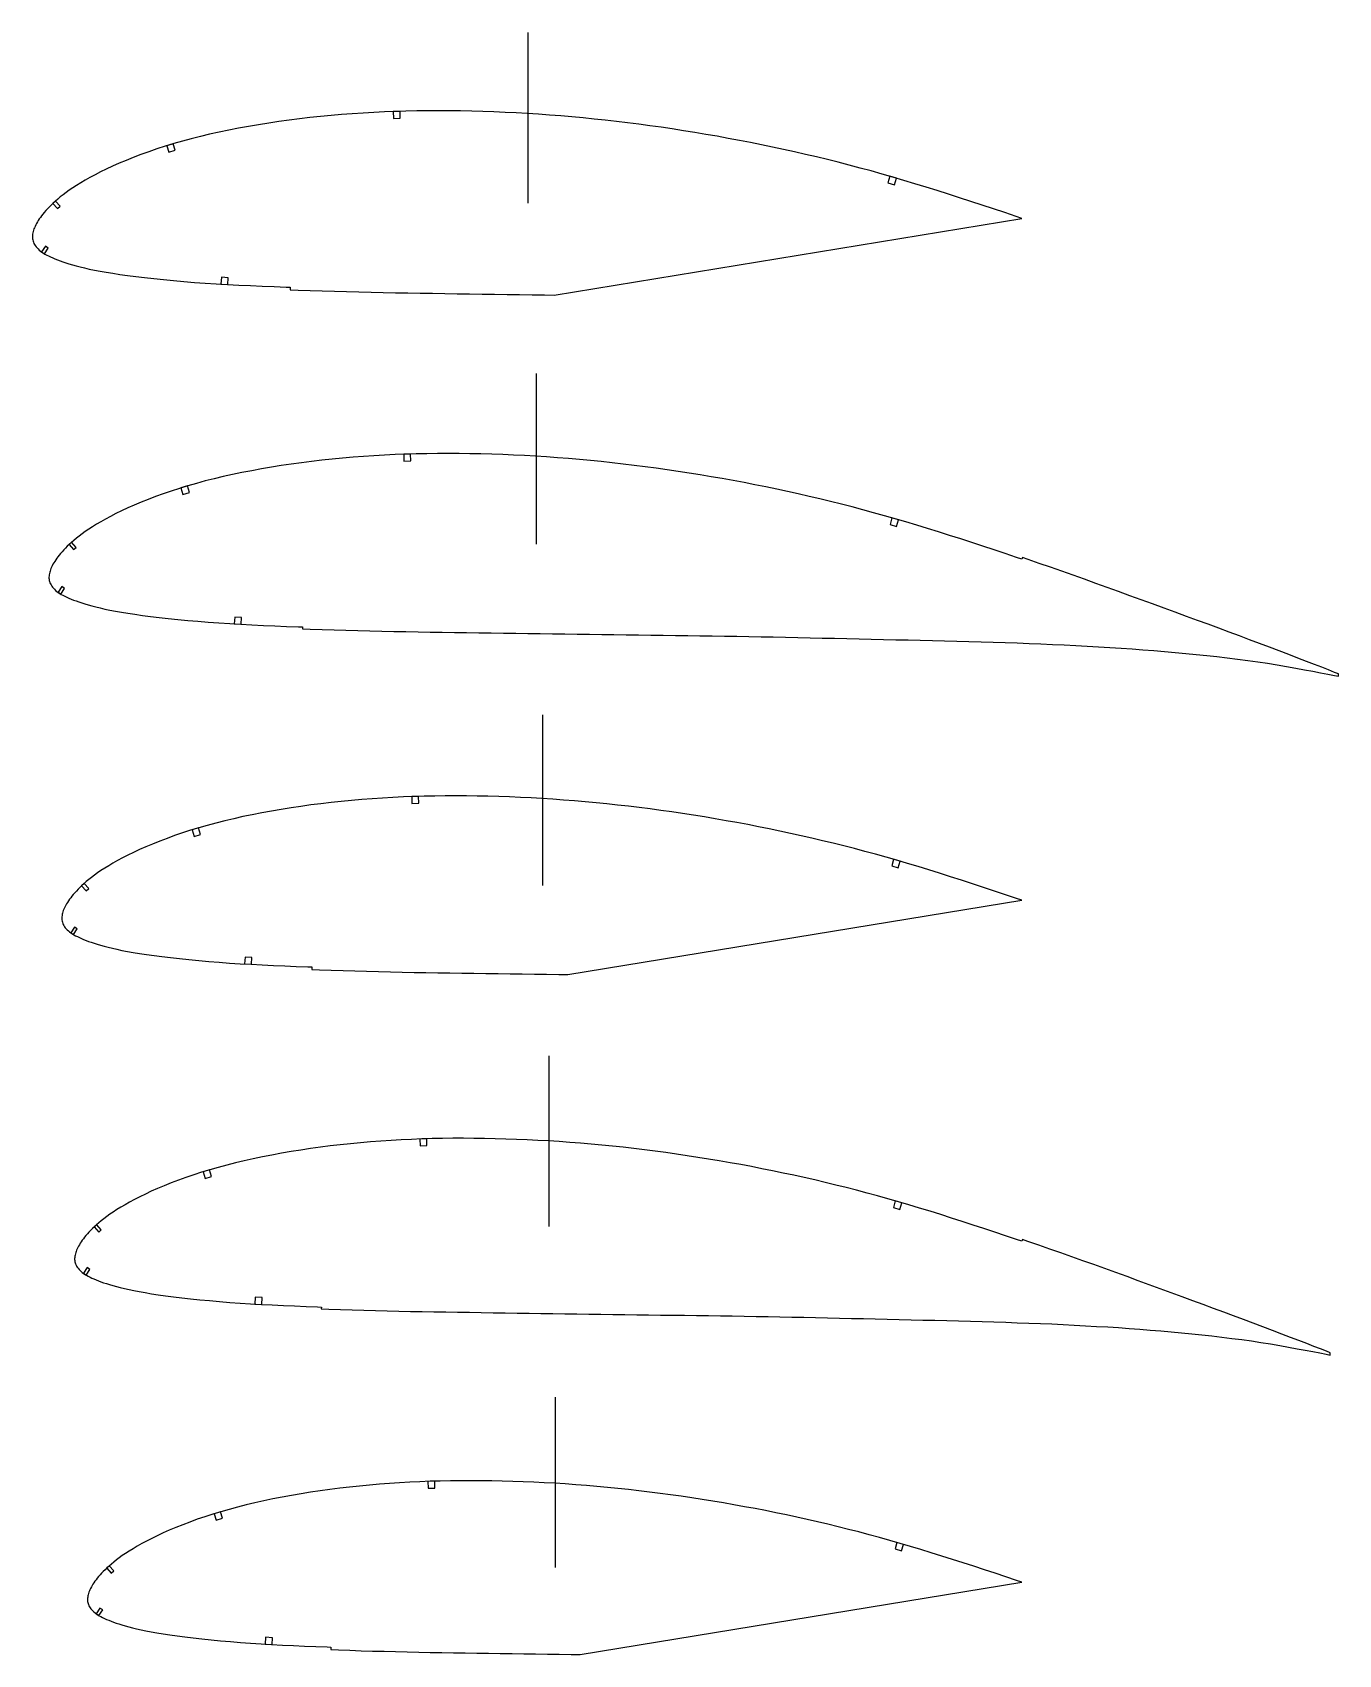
# Model space of a CAD drawing. Header units: metres. Extents: x -812 to 264, y -15627 to 100.
# Drawn here: x -581 to 185, y -9651 to -8700 of the extents above; entities that cross this region are included whole.
import ezdxf

# ---------------------------------------------------------------- set-up
doc = ezdxf.new("R2010")
doc.units = ezdxf.units.M

msp = doc.modelspace()

# ---------------------------------------------------------------- linework, layer by layer
for p, q in [((-289.83, -8800), (-289.83, -8700)), ((-285, -9000), (-285, -8900)), ((-281.25, -9200), (-281.25, -9100)), ((-277.5, -9400), (-277.5, -9300)), ((-273.75, -9600), (-273.75, -9500))]:
    msp.add_line(p, q)
at = {"layer": 'FoilLayer'}
for points in [[(-0.21, -8809), (-0.21, -8809), (-3.57, -8807.85), (-10.22, -8805.61), (-16.86, -8803.38), (-23.49, -8801.19), (-30.13, -8799.03), (-36.76, -8796.89), (-43.38, -8794.77), (-49.95, -8792.69), (-56.48, -8790.65), (-62.96, -8788.67), (-69.42, -8786.73), (-75.86, -8784.85), (-82.28, -8783.01), (-88.7, -8781.22), (-95.11, -8779.48), (-101.51, -8777.78), (-107.91, -8776.13), (-114.31, -8774.53), (-120.73, -8772.98), (-127.15, -8771.46), (-133.59, -8769.99), (-140.05, -8768.57), (-146.51, -8767.18), (-152.98, -8765.84), (-159.46, -8764.54), (-165.96, -8763.29), (-172.49, -8762.08), (-179.03, -8760.9), (-185.59, -8759.76), (-192.15, -8758.67), (-198.71, -8757.61), (-205.27, -8756.59), (-211.83, -8755.62), (-218.38, -8754.7), (-224.93, -8753.81), (-231.47, -8752.98), (-238.01, -8752.19), (-244.55, -8751.44), (-251.09, -8750.75), (-257.62, -8750.1), (-264.16, -8749.49), (-270.69, -8748.94), (-277.22, -8748.43), (-283.76, -8747.97), (-290.3, -8747.56), (-296.84, -8747.19), (-303.37, -8746.86), (-309.89, -8746.59), (-316.41, -8746.36), (-322.92, -8746.18), (-329.42, -8746.05), (-335.9, -8745.97), (-342.35, -8745.93), (-348.76, -8745.95), (-355.13, -8746.01), (-361.46, -8746.14), (-367.77, -8746.33), (-374.08, -8746.59), (-380.38, -8746.89), (-386.66, -8747.26), (-392.93, -8747.68), (-399.18, -8748.16), (-405.4, -8748.69), (-411.59, -8749.29), (-417.75, -8749.94), (-423.86, -8750.64), (-429.94, -8751.41), (-435.97, -8752.24), (-441.95, -8753.12), (-447.88, -8754.08), (-453.76, -8755.09), (-459.61, -8756.17), (-465.38, -8757.29), (-471.04, -8758.46), (-476.59, -8759.68), (-482.03, -8760.96), (-487.35, -8762.31), (-492.57, -8763.72), (-497.69, -8765.19), (-502.69, -8766.72), (-507.57, -8768.29), (-512.31, -8769.92), (-516.91, -8771.58), (-521.35, -8773.28), (-525.61, -8774.99), (-529.68, -8776.7), (-533.54, -8778.4), (-537.18, -8780.09), (-540.6, -8781.76), (-543.8, -8783.4), (-546.79, -8785.02), (-549.58, -8786.61), (-552.18, -8788.14), (-554.59, -8789.64), (-556.82, -8791.08), (-558.88, -8792.49), (-560.78, -8793.85), (-562.54, -8795.18), (-564.17, -8796.47), (-565.68, -8797.72), (-567.08, -8798.93), (-568.38, -8800.11), (-569.59, -8801.25), (-570.7, -8802.36), (-571.73, -8803.44), (-572.69, -8804.48), (-573.57, -8805.51), (-574.39, -8806.51), (-575.15, -8807.47), (-575.85, -8808.42), (-576.49, -8809.36), (-577.1, -8810.26), (-577.64, -8811.12), (-578.12, -8811.96), (-578.56, -8812.83), (-578.97, -8813.67), (-579.32, -8814.46), (-579.62, -8815.21), (-579.87, -8815.99), (-580.08, -8816.76), (-580.25, -8817.5), (-580.38, -8818.22), (-580.47, -8818.94), (-580.52, -8819.6), (-580.52, -8820.27), (-580.47, -8820.93), (-580.35, -8821.61), (-580.18, -8822.3), (-579.94, -8822.98), (-579.65, -8823.66), (-579.3, -8824.33), (-578.88, -8824.99), (-578.39, -8825.65), (-577.83, -8826.3), (-577.21, -8826.94), (-576.53, -8827.56), (-575.79, -8828.17), (-574.99, -8828.77), (-574.12, -8829.36), (-573.17, -8829.93), (-572.15, -8830.49), (-571.06, -8831.05), (-569.88, -8831.61), (-568.63, -8832.17), (-567.3, -8832.74), (-565.87, -8833.31), (-564.35, -8833.88), (-562.73, -8834.46), (-560.98, -8835.04), (-559.09, -8835.62), (-557.06, -8836.21), (-554.86, -8836.81), (-552.49, -8837.42), (-549.93, -8838.05), (-547.16, -8838.68), (-544.15, -8839.32), (-540.88, -8839.95), (-537.32, -8840.57), (-533.45, -8841.2), (-529.26, -8841.85), (-524.76, -8842.49), (-519.95, -8843.12), (-514.83, -8843.73), (-509.41, -8844.32), (-503.7, -8844.89), (-497.77, -8845.46), (-491.68, -8846), (-485.46, -8846.51), (-479.14, -8846.97), (-472.7, -8847.38), (-466.12, -8847.76), (-459.41, -8848.11), (-452.62, -8848.43), (-445.73, -8848.73), (-438.75, -8849.01), (-431.71, -8849.29), (-429.34, -8849.38), (-429.4, -8850.87), (-424.68, -8851.05), (-417.6, -8851.3), (-410.52, -8851.54), (-403.42, -8851.74), (-396.28, -8851.93), (-389.12, -8852.11), (-381.94, -8852.28), (-374.76, -8852.44), (-367.6, -8852.59), (-360.42, -8852.71), (-353.2, -8852.82), (-345.96, -8852.92), (-338.7, -8853.03), (-331.42, -8853.14), (-324.13, -8853.25), (-316.82, -8853.35), (-309.5, -8853.44), (-302.17, -8853.54), (-294.84, -8853.64), (-287.51, -8853.75), (-280.18, -8853.86), (-274.6, -8853.94), (-0.21, -8809)], [(185.41, -9076.05), (183.16, -9075.13), (179.52, -9073.72), (175.58, -9072.16), (171.28, -9070.49), (166.59, -9068.7), (161.55, -9066.78), (156.21, -9064.73), (150.62, -9062.6), (144.87, -9060.41), (139.06, -9058.22), (133.21, -9056.05), (127.28, -9053.81), (121.28, -9051.53), (115.17, -9049.26), (108.96, -9046.97), (102.65, -9044.66), (96.22, -9042.3), (89.69, -9039.91), (83.08, -9037.49), (76.42, -9035.06), (69.74, -9032.63), (63.06, -9030.19), (56.38, -9027.77), (49.71, -9025.36), (43.03, -9022.96), (36.37, -9020.57), (29.74, -9018.21), (23.13, -9015.87), (16.54, -9013.56), (9.95, -9011.26), (3.38, -9009), (0.12, -9007.88), (-0.22, -9008.88), (-3.52, -9007.75), (-10.05, -9005.54), (-16.58, -9003.35), (-23.11, -9001.2), (-29.63, -8999.07), (-36.16, -8996.96), (-42.66, -8994.88), (-49.13, -8992.83), (-55.54, -8990.83), (-61.92, -8988.88), (-68.27, -8986.98), (-74.6, -8985.13), (-80.92, -8983.32), (-87.23, -8981.56), (-93.53, -8979.84), (-99.83, -8978.18), (-106.12, -8976.55), (-112.41, -8974.98), (-118.72, -8973.45), (-125.04, -8971.96), (-131.37, -8970.52), (-137.72, -8969.11), (-144.07, -8967.75), (-150.43, -8966.43), (-156.81, -8965.16), (-163.2, -8963.93), (-169.62, -8962.73), (-176.05, -8961.58), (-182.5, -8960.46), (-188.95, -8959.38), (-195.4, -8958.34), (-201.85, -8957.34), (-208.3, -8956.39), (-214.74, -8955.48), (-221.18, -8954.61), (-227.62, -8953.79), (-234.05, -8953.01), (-240.48, -8952.28), (-246.91, -8951.59), (-253.33, -8950.95), (-259.76, -8950.36), (-266.18, -8949.81), (-272.6, -8949.31), (-279.03, -8948.86), (-285.46, -8948.45), (-291.89, -8948.09), (-298.31, -8947.77), (-304.73, -8947.5), (-311.14, -8947.28), (-317.54, -8947.11), (-323.93, -8946.98), (-330.3, -8946.9), (-336.64, -8946.86), (-342.94, -8946.87), (-349.21, -8946.94), (-355.43, -8947.06), (-361.64, -8947.25), (-367.84, -8947.5), (-374.04, -8947.8), (-380.22, -8948.16), (-386.38, -8948.58), (-392.52, -8949.05), (-398.64, -8949.57), (-404.73, -8950.16), (-410.78, -8950.79), (-416.8, -8951.49), (-422.77, -8952.25), (-428.7, -8953.06), (-434.58, -8953.93), (-440.41, -8954.87), (-446.2, -8955.87), (-451.94, -8956.93), (-457.62, -8958.03), (-463.19, -8959.18), (-468.64, -8960.38), (-473.99, -8961.64), (-479.23, -8962.96), (-484.36, -8964.35), (-489.39, -8965.79), (-494.3, -8967.3), (-499.1, -8968.85), (-503.76, -8970.44), (-508.28, -8972.08), (-512.65, -8973.75), (-516.84, -8975.43), (-520.84, -8977.11), (-524.64, -8978.78), (-528.22, -8980.44), (-531.58, -8982.08), (-534.73, -8983.7), (-537.67, -8985.29), (-540.41, -8986.85), (-542.96, -8988.36), (-545.33, -8989.83), (-547.52, -8991.25), (-549.55, -8992.63), (-551.42, -8993.97), (-553.15, -8995.28), (-554.75, -8996.55), (-556.24, -8997.78), (-557.62, -8998.97), (-558.89, -9000.13), (-560.08, -9001.25), (-561.17, -9002.34), (-562.19, -9003.39), (-563.12, -9004.43), (-563.99, -9005.43), (-564.8, -9006.41), (-565.54, -9007.36), (-566.23, -9008.29), (-566.87, -9009.21), (-567.46, -9010.11), (-567.99, -9010.95), (-568.46, -9011.78), (-568.9, -9012.62), (-569.29, -9013.45), (-569.65, -9014.22), (-569.94, -9014.97), (-570.18, -9015.73), (-570.39, -9016.48), (-570.56, -9017.21), (-570.68, -9017.92), (-570.77, -9018.63), (-570.82, -9019.27), (-570.82, -9019.93), (-570.77, -9020.58), (-570.66, -9021.25), (-570.48, -9021.92), (-570.25, -9022.59), (-569.97, -9023.26), (-569.62, -9023.91), (-569.21, -9024.56), (-568.73, -9025.2), (-568.18, -9025.84), (-567.57, -9026.47), (-566.9, -9027.08), (-566.18, -9027.69), (-565.39, -9028.27), (-564.53, -9028.85), (-563.61, -9029.41), (-562.61, -9029.96), (-561.53, -9030.51), (-560.38, -9031.06), (-559.15, -9031.61), (-557.83, -9032.17), (-556.43, -9032.73), (-554.94, -9033.29), (-553.34, -9033.86), (-551.62, -9034.43), (-549.77, -9035), (-547.77, -9035.58), (-545.61, -9036.17), (-543.28, -9036.77), (-540.76, -9037.39), (-538.03, -9038.01), (-535.07, -9038.64), (-531.86, -9039.25), (-528.36, -9039.87), (-524.55, -9040.49), (-520.43, -9041.12), (-516.01, -9041.75), (-511.28, -9042.37), (-506.24, -9042.97), (-500.91, -9043.55), (-495.31, -9044.12), (-489.48, -9044.67), (-483.48, -9045.21), (-477.37, -9045.71), (-471.15, -9046.16), (-464.82, -9046.57), (-458.35, -9046.94), (-451.76, -9047.28), (-445.07, -9047.6), (-438.3, -9047.9), (-431.44, -9048.17), (-424.51, -9048.44), (-422.19, -9048.53), (-422.23, -9049.58), (-417.59, -9049.75), (-410.62, -9050), (-403.66, -9050.23), (-396.68, -9050.43), (-389.67, -9050.62), (-382.62, -9050.79), (-375.56, -9050.96), (-368.51, -9051.12), (-361.46, -9051.26), (-354.4, -9051.38), (-347.31, -9051.49), (-340.19, -9051.59), (-333.04, -9051.69), (-325.89, -9051.8), (-318.72, -9051.91), (-311.54, -9052.01), (-304.34, -9052.1), (-297.13, -9052.2), (-289.92, -9052.3), (-282.71, -9052.4), (-275.51, -9052.51), (-268.3, -9052.61), (-261.1, -9052.71), (-253.89, -9052.8), (-246.69, -9052.9), (-239.48, -9053), (-232.27, -9053.1), (-225.06, -9053.21), (-217.86, -9053.3), (-210.65, -9053.4), (-203.45, -9053.49), (-196.25, -9053.58), (-189.06, -9053.68), (-181.88, -9053.78), (-174.7, -9053.89), (-167.52, -9054.01), (-160.34, -9054.13), (-153.18, -9054.26), (-146.03, -9054.4), (-138.87, -9054.54), (-131.7, -9054.7), (-124.51, -9054.86), (-117.32, -9055.02), (-110.12, -9055.18), (-102.93, -9055.33), (-95.74, -9055.48), (-88.56, -9055.65), (-81.37, -9055.82), (-74.19, -9055.98), (-67.01, -9056.15), (-59.85, -9056.32), (-52.7, -9056.49), (-45.57, -9056.67), (-38.44, -9056.87), (-31.3, -9057.07), (-24.17, -9057.28), (-17.07, -9057.49), (-10.02, -9057.7), (-3.03, -9057.93), (3.94, -9058.18), (10.87, -9058.45), (17.74, -9058.72), (24.53, -9059.02), (31.29, -9059.37), (38.03, -9059.74), (44.75, -9060.13), (51.4, -9060.51), (57.93, -9060.9), (64.33, -9061.34), (70.71, -9061.86), (77.08, -9062.39), (83.4, -9062.89), (89.62, -9063.44), (95.82, -9064.06), (102, -9064.67), (108.11, -9065.25), (114.14, -9065.87), (120.13, -9066.59), (126.16, -9067.37), (132.16, -9068.14), (138.01, -9068.92), (143.73, -9069.8), (149.41, -9070.75), (154.99, -9071.7), (160.38, -9072.64), (165.52, -9073.57), (170.37, -9074.49), (174.92, -9075.35), (179.15, -9076.18), (183.04, -9076.96), (185.45, -9077.46)], [(-0.22, -9208.78), (-0.22, -9208.78), (-3.48, -9207.66), (-9.93, -9205.48), (-16.37, -9203.33), (-22.81, -9201.2), (-29.25, -9199.1), (-35.69, -9197.02), (-42.11, -9194.97), (-48.49, -9192.95), (-54.82, -9190.97), (-61.11, -9189.05), (-67.38, -9187.17), (-73.62, -9185.34), (-79.86, -9183.56), (-86.09, -9181.82), (-92.31, -9180.13), (-98.52, -9178.48), (-104.72, -9176.88), (-110.94, -9175.33), (-117.16, -9173.82), (-123.4, -9172.35), (-129.65, -9170.93), (-135.91, -9169.54), (-142.18, -9168.2), (-148.46, -9166.89), (-154.75, -9165.64), (-161.06, -9164.42), (-167.39, -9163.24), (-173.74, -9162.1), (-180.1, -9161), (-186.46, -9159.93), (-192.83, -9158.91), (-199.2, -9157.92), (-205.56, -9156.98), (-211.92, -9156.08), (-218.27, -9155.23), (-224.63, -9154.41), (-230.97, -9153.65), (-237.32, -9152.93), (-243.66, -9152.25), (-250, -9151.62), (-256.34, -9151.03), (-262.68, -9150.49), (-269.02, -9150), (-275.36, -9149.55), (-281.71, -9149.15), (-288.05, -9148.79), (-294.39, -9148.48), (-300.72, -9148.21), (-307.04, -9147.99), (-313.36, -9147.82), (-319.66, -9147.69), (-325.95, -9147.61), (-332.21, -9147.58), (-338.43, -9147.59), (-344.61, -9147.66), (-350.76, -9147.78), (-356.88, -9147.97), (-363, -9148.21), (-369.11, -9148.51), (-375.21, -9148.86), (-381.29, -9149.27), (-387.35, -9149.74), (-393.39, -9150.26), (-399.4, -9150.83), (-405.37, -9151.46), (-411.31, -9152.15), (-417.21, -9152.89), (-423.06, -9153.7), (-428.86, -9154.56), (-434.61, -9155.48), (-440.32, -9156.47), (-445.99, -9157.51), (-451.59, -9158.6), (-457.09, -9159.73), (-462.47, -9160.92), (-467.75, -9162.16), (-472.91, -9163.47), (-477.98, -9164.84), (-482.94, -9166.26), (-487.79, -9167.74), (-492.53, -9169.28), (-497.13, -9170.85), (-501.59, -9172.47), (-505.89, -9174.11), (-510.03, -9175.77), (-513.98, -9177.43), (-517.73, -9179.08), (-521.26, -9180.72), (-524.57, -9182.34), (-527.68, -9183.94), (-530.58, -9185.51), (-533.29, -9187.04), (-535.81, -9188.53), (-538.14, -9189.98), (-540.31, -9191.38), (-542.3, -9192.75), (-544.15, -9194.07), (-545.86, -9195.35), (-547.44, -9196.61), (-548.91, -9197.82), (-550.27, -9199), (-551.53, -9200.14), (-552.69, -9201.24), (-553.77, -9202.32), (-554.77, -9203.36), (-555.7, -9204.38), (-556.56, -9205.37), (-557.35, -9206.34), (-558.09, -9207.28), (-558.76, -9208.2), (-559.39, -9209.1), (-559.97, -9209.98), (-560.5, -9210.81), (-560.97, -9211.63), (-561.39, -9212.47), (-561.79, -9213.28), (-562.13, -9214.04), (-562.42, -9214.78), (-562.66, -9215.52), (-562.87, -9216.27), (-563.03, -9216.99), (-563.16, -9217.68), (-563.24, -9218.38), (-563.28, -9219.02), (-563.29, -9219.66), (-563.24, -9220.31), (-563.13, -9220.96), (-562.96, -9221.62), (-562.73, -9222.29), (-562.45, -9222.94), (-562.11, -9223.59), (-561.7, -9224.23), (-561.23, -9224.86), (-560.69, -9225.49), (-560.09, -9226.11), (-559.43, -9226.71), (-558.72, -9227.31), (-557.94, -9227.88), (-557.1, -9228.45), (-556.18, -9229), (-555.19, -9229.55), (-554.13, -9230.09), (-553, -9230.63), (-551.78, -9231.18), (-550.48, -9231.73), (-549.1, -9232.28), (-547.63, -9232.84), (-546.05, -9233.4), (-544.36, -9233.96), (-542.53, -9234.52), (-540.56, -9235.09), (-538.43, -9235.67), (-536.12, -9236.27), (-533.64, -9236.88), (-530.95, -9237.49), (-528.03, -9238.11), (-524.86, -9238.72), (-521.4, -9239.33), (-517.65, -9239.94), (-513.58, -9240.56), (-509.22, -9241.18), (-504.55, -9241.8), (-499.58, -9242.39), (-494.32, -9242.96), (-488.79, -9243.52), (-483.03, -9244.07), (-477.12, -9244.59), (-471.09, -9245.09), (-464.95, -9245.54), (-458.7, -9245.94), (-452.32, -9246.3), (-445.81, -9246.64), (-439.22, -9246.95), (-432.53, -9247.25), (-425.76, -9247.52), (-418.92, -9247.78), (-416.63, -9247.87), (-416.69, -9249.37), (-412.11, -9249.54), (-405.24, -9249.79), (-398.36, -9250.01), (-391.47, -9250.21), (-384.55, -9250.39), (-377.6, -9250.57), (-370.63, -9250.73), (-363.67, -9250.89), (-356.72, -9251.03), (-349.75, -9251.15), (-342.75, -9251.25), (-335.72, -9251.35), (-328.67, -9251.46), (-321.6, -9251.57), (-314.53, -9251.67), (-307.44, -9251.77), (-300.34, -9251.86), (-293.23, -9251.96), (-286.11, -9252.06), (-279, -9252.16), (-271.89, -9252.26), (-266.47, -9252.34), (-0.22, -9208.78)], [(180.53, -9474.06), (178.33, -9473.17), (174.79, -9471.79), (170.96, -9470.28), (166.77, -9468.65), (162.2, -9466.91), (157.29, -9465.03), (152.09, -9463.04), (146.65, -9460.96), (141.05, -9458.83), (135.4, -9456.7), (129.7, -9454.59), (123.92, -9452.4), (118.08, -9450.19), (112.13, -9447.98), (106.09, -9445.74), (99.95, -9443.49), (93.68, -9441.2), (87.32, -9438.87), (80.89, -9436.52), (74.4, -9434.15), (67.9, -9431.78), (61.4, -9429.41), (54.9, -9427.05), (48.39, -9424.7), (41.9, -9422.37), (35.41, -9420.04), (28.95, -9417.74), (22.52, -9415.46), (16.1, -9413.21), (9.68, -9410.98), (3.28, -9408.77), (0.12, -9407.69), (-0.22, -9408.68), (-3.44, -9407.58), (-9.8, -9405.43), (-16.16, -9403.3), (-22.51, -9401.2), (-28.87, -9399.13), (-35.22, -9397.08), (-41.55, -9395.05), (-47.85, -9393.06), (-54.09, -9391.11), (-60.3, -9389.21), (-66.49, -9387.36), (-72.65, -9385.56), (-78.8, -9383.8), (-84.94, -9382.08), (-91.08, -9380.41), (-97.21, -9378.79), (-103.33, -9377.21), (-109.46, -9375.68), (-115.6, -9374.19), (-121.76, -9372.74), (-127.92, -9371.33), (-134.1, -9369.97), (-140.29, -9368.64), (-146.48, -9367.36), (-152.69, -9366.11), (-158.92, -9364.91), (-165.16, -9363.75), (-171.42, -9362.63), (-177.7, -9361.54), (-183.98, -9360.49), (-190.26, -9359.48), (-196.55, -9358.5), (-202.82, -9357.57), (-209.1, -9356.69), (-215.37, -9355.84), (-221.63, -9355.04), (-227.9, -9354.29), (-234.16, -9353.57), (-240.41, -9352.91), (-246.67, -9352.28), (-252.92, -9351.71), (-259.18, -9351.17), (-265.43, -9350.69), (-271.69, -9350.25), (-277.95, -9349.85), (-284.21, -9349.5), (-290.47, -9349.19), (-296.71, -9348.92), (-302.95, -9348.71), (-309.18, -9348.54), (-315.4, -9348.41), (-321.61, -9348.33), (-327.78, -9348.3), (-333.92, -9348.31), (-340.02, -9348.37), (-346.08, -9348.5), (-352.12, -9348.68), (-358.16, -9348.92), (-364.19, -9349.22), (-370.21, -9349.57), (-376.21, -9349.97), (-382.19, -9350.43), (-388.14, -9350.94), (-394.07, -9351.51), (-399.97, -9352.13), (-405.82, -9352.81), (-411.64, -9353.54), (-417.41, -9354.33), (-423.14, -9355.18), (-428.81, -9356.09), (-434.45, -9357.07), (-440.04, -9358.1), (-445.57, -9359.17), (-450.99, -9360.29), (-456.3, -9361.46), (-461.5, -9362.69), (-466.6, -9363.98), (-471.6, -9365.32), (-476.5, -9366.73), (-481.28, -9368.19), (-485.95, -9369.7), (-490.49, -9371.26), (-494.89, -9372.85), (-499.14, -9374.48), (-503.23, -9376.11), (-507.12, -9377.75), (-510.82, -9379.38), (-514.3, -9380.99), (-517.57, -9382.59), (-520.63, -9384.17), (-523.5, -9385.72), (-526.17, -9387.23), (-528.65, -9388.7), (-530.96, -9390.13), (-533.09, -9391.52), (-535.06, -9392.86), (-536.88, -9394.16), (-538.57, -9395.43), (-540.13, -9396.67), (-541.57, -9397.87), (-542.92, -9399.03), (-544.16, -9400.15), (-545.31, -9401.24), (-546.38, -9402.3), (-547.36, -9403.33), (-548.28, -9404.34), (-549.12, -9405.32), (-549.91, -9406.27), (-550.63, -9407.19), (-551.29, -9408.1), (-551.92, -9408.99), (-552.49, -9409.86), (-553.01, -9410.68), (-553.47, -9411.48), (-553.89, -9412.31), (-554.28, -9413.11), (-554.62, -9413.86), (-554.9, -9414.59), (-555.14, -9415.32), (-555.34, -9416.06), (-555.5, -9416.77), (-555.63, -9417.45), (-555.71, -9418.14), (-555.75, -9418.77), (-555.76, -9419.4), (-555.71, -9420.03), (-555.6, -9420.68), (-555.43, -9421.33), (-555.21, -9421.98), (-554.93, -9422.63), (-554.6, -9423.26), (-554.2, -9423.89), (-553.73, -9424.52), (-553.2, -9425.13), (-552.61, -9425.74), (-551.96, -9426.34), (-551.26, -9426.92), (-550.49, -9427.5), (-549.66, -9428.05), (-548.76, -9428.6), (-547.78, -9429.14), (-546.74, -9429.67), (-545.61, -9430.21), (-544.42, -9430.74), (-543.14, -9431.28), (-541.77, -9431.83), (-540.32, -9432.38), (-538.76, -9432.93), (-537.09, -9433.49), (-535.29, -9434.04), (-533.34, -9434.6), (-531.24, -9435.18), (-528.97, -9435.77), (-526.52, -9436.37), (-523.86, -9436.97), (-520.99, -9437.58), (-517.86, -9438.18), (-514.45, -9438.78), (-510.74, -9439.39), (-506.73, -9440), (-502.42, -9440.62), (-497.82, -9441.22), (-492.92, -9441.8), (-487.73, -9442.37), (-482.27, -9442.92), (-476.59, -9443.46), (-470.76, -9443.98), (-464.8, -9444.47), (-458.75, -9444.91), (-452.59, -9445.31), (-446.28, -9445.66), (-439.87, -9446), (-433.36, -9446.31), (-426.76, -9446.6), (-420.08, -9446.87), (-413.34, -9447.13), (-411.07, -9447.21), (-411.11, -9448.26), (-406.6, -9448.43), (-399.82, -9448.67), (-393.04, -9448.89), (-386.24, -9449.09), (-379.41, -9449.27), (-372.55, -9449.44), (-365.68, -9449.61), (-358.81, -9449.76), (-351.95, -9449.9), (-345.08, -9450.02), (-338.17, -9450.12), (-331.23, -9450.22), (-324.28, -9450.32), (-317.31, -9450.43), (-310.33, -9450.53), (-303.34, -9450.63), (-296.33, -9450.72), (-289.31, -9450.81), (-282.29, -9450.91), (-275.27, -9451.01), (-268.25, -9451.12), (-261.24, -9451.22), (-254.23, -9451.31), (-247.21, -9451.4), (-240.19, -9451.5), (-233.18, -9451.59), (-226.16, -9451.69), (-219.14, -9451.79), (-212.12, -9451.89), (-205.11, -9451.98), (-198.09, -9452.07), (-191.08, -9452.16), (-184.08, -9452.25), (-177.09, -9452.36), (-170.1, -9452.46), (-163.11, -9452.58), (-156.12, -9452.7), (-149.15, -9452.82), (-142.18, -9452.95), (-135.22, -9453.1), (-128.23, -9453.25), (-121.23, -9453.41), (-114.23, -9453.56), (-107.23, -9453.71), (-100.22, -9453.86), (-93.22, -9454.01), (-86.23, -9454.17), (-79.23, -9454.33), (-72.23, -9454.5), (-65.25, -9454.66), (-58.27, -9454.82), (-51.32, -9454.99), (-44.37, -9455.17), (-37.42, -9455.36), (-30.47, -9455.56), (-23.53, -9455.76), (-16.62, -9455.96), (-9.76, -9456.17), (-2.95, -9456.39), (3.83, -9456.64), (10.59, -9456.9), (17.27, -9457.16), (23.89, -9457.46), (30.47, -9457.79), (37.03, -9458.16), (43.57, -9458.53), (50.05, -9458.91), (56.41, -9459.28), (62.64, -9459.72), (68.85, -9460.22), (75.06, -9460.73), (81.2, -9461.22), (87.27, -9461.76), (93.3, -9462.36), (99.31, -9462.96), (105.27, -9463.52), (111.14, -9464.12), (116.97, -9464.83), (122.84, -9465.58), (128.69, -9466.33), (134.38, -9467.09), (139.95, -9467.95), (145.48, -9468.87), (150.91, -9469.81), (156.17, -9470.72), (161.16, -9471.63), (165.89, -9472.52), (170.32, -9473.36), (174.44, -9474.16), (178.23, -9474.92), (180.57, -9475.41)], [(-0.23, -9608.58), (-0.23, -9608.58), (-3.4, -9607.5), (-9.68, -9605.37), (-15.95, -9603.28), (-22.21, -9601.21), (-28.48, -9599.16), (-34.75, -9597.14), (-41, -9595.14), (-47.21, -9593.17), (-53.37, -9591.25), (-59.49, -9589.38), (-65.59, -9587.55), (-71.67, -9585.77), (-77.74, -9584.04), (-83.8, -9582.35), (-89.85, -9580.7), (-95.9, -9579.09), (-101.94, -9577.54), (-107.99, -9576.03), (-114.05, -9574.56), (-120.12, -9573.13), (-126.2, -9571.74), (-132.29, -9570.39), (-138.4, -9569.08), (-144.51, -9567.82), (-150.63, -9566.59), (-156.77, -9565.41), (-162.93, -9564.26), (-169.11, -9563.15), (-175.3, -9562.08), (-181.5, -9561.04), (-187.7, -9560.04), (-193.89, -9559.09), (-200.09, -9558.17), (-206.28, -9557.29), (-212.46, -9556.46), (-218.64, -9555.67), (-224.82, -9554.92), (-230.99, -9554.22), (-237.17, -9553.56), (-243.34, -9552.95), (-249.51, -9552.38), (-255.67, -9551.85), (-261.84, -9551.37), (-268.02, -9550.94), (-274.2, -9550.55), (-280.37, -9550.2), (-286.54, -9549.89), (-292.7, -9549.63), (-298.86, -9549.42), (-305, -9549.25), (-311.14, -9549.13), (-317.26, -9549.05), (-323.35, -9549.02), (-329.41, -9549.03), (-335.42, -9549.09), (-341.4, -9549.21), (-347.36, -9549.39), (-353.32, -9549.63), (-359.27, -9549.92), (-365.2, -9550.27), (-371.12, -9550.67), (-377.02, -9551.12), (-382.9, -9551.62), (-388.74, -9552.18), (-394.56, -9552.8), (-400.34, -9553.46), (-406.07, -9554.19), (-411.77, -9554.97), (-417.42, -9555.81), (-423.01, -9556.71), (-428.57, -9557.67), (-434.09, -9558.69), (-439.54, -9559.74), (-444.89, -9560.85), (-450.13, -9562), (-455.26, -9563.21), (-460.29, -9564.48), (-465.22, -9565.81), (-470.05, -9567.2), (-474.77, -9568.64), (-479.38, -9570.13), (-483.86, -9571.67), (-488.2, -9573.24), (-492.39, -9574.84), (-496.42, -9576.46), (-500.26, -9578.07), (-503.9, -9579.68), (-507.34, -9581.27), (-510.57, -9582.84), (-513.59, -9584.4), (-516.41, -9585.93), (-519.05, -9587.42), (-521.5, -9588.87), (-523.77, -9590.28), (-525.88, -9591.65), (-527.82, -9592.97), (-529.61, -9594.26), (-531.28, -9595.51), (-532.81, -9596.73), (-534.24, -9597.91), (-535.56, -9599.05), (-536.79, -9600.16), (-537.93, -9601.24), (-538.98, -9602.28), (-539.95, -9603.3), (-540.85, -9604.29), (-541.69, -9605.26), (-542.46, -9606.2), (-543.17, -9607.11), (-543.83, -9608), (-544.44, -9608.88), (-545.01, -9609.74), (-545.52, -9610.55), (-545.97, -9611.34), (-546.39, -9612.15), (-546.77, -9612.95), (-547.1, -9613.68), (-547.39, -9614.39), (-547.62, -9615.12), (-547.82, -9615.85), (-547.98, -9616.54), (-548.1, -9617.22), (-548.18, -9617.9), (-548.22, -9618.51), (-548.23, -9619.13), (-548.18, -9619.76), (-548.07, -9620.39), (-547.91, -9621.03), (-547.69, -9621.68), (-547.42, -9622.31), (-547.09, -9622.94), (-546.69, -9623.56), (-546.23, -9624.17), (-545.71, -9624.78), (-545.13, -9625.38), (-544.49, -9625.97), (-543.79, -9626.54), (-543.04, -9627.11), (-542.22, -9627.66), (-541.33, -9628.2), (-540.37, -9628.73), (-539.34, -9629.25), (-538.23, -9629.78), (-537.05, -9630.31), (-535.79, -9630.84), (-534.44, -9631.38), (-533.01, -9631.92), (-531.48, -9632.47), (-529.83, -9633.01), (-528.05, -9633.56), (-526.13, -9634.12), (-524.06, -9634.68), (-521.82, -9635.26), (-519.4, -9635.86), (-516.78, -9636.45), (-513.94, -9637.05), (-510.85, -9637.65), (-507.49, -9638.24), (-503.84, -9638.84), (-499.88, -9639.44), (-495.63, -9640.05), (-491.09, -9640.64), (-486.25, -9641.22), (-481.13, -9641.77), (-475.75, -9642.32), (-470.15, -9642.85), (-464.39, -9643.36), (-458.52, -9643.85), (-452.55, -9644.28), (-446.47, -9644.67), (-440.25, -9645.02), (-433.92, -9645.35), (-427.5, -9645.66), (-421, -9645.95), (-414.41, -9646.21), (-407.75, -9646.47), (-405.52, -9646.55), (-405.58, -9648.05), (-401.12, -9648.22), (-394.43, -9648.46), (-387.74, -9648.68), (-381.04, -9648.87), (-374.3, -9649.05), (-367.53, -9649.22), (-360.75, -9649.38), (-353.97, -9649.53), (-347.2, -9649.67), (-340.42, -9649.78), (-333.61, -9649.89), (-326.76, -9649.98), (-319.9, -9650.08), (-313.03, -9650.19), (-306.15, -9650.29), (-299.25, -9650.39), (-292.33, -9650.48), (-285.41, -9650.57), (-278.48, -9650.67), (-271.56, -9650.77), (-264.64, -9650.87), (-259.37, -9650.95), (-0.23, -9608.58)]]:
    msp.add_lwpolyline(points, close=True, dxfattribs=at)
at = {"layer": 'StringerLayer'}
for points in [[(-368.81, -8750.37), (-364.81, -8750.24), (-364.93, -8746.25), (-368.93, -8746.37), (-368.81, -8750.37)], [(-500.57, -8770.25), (-496.74, -8769.08), (-497.91, -8765.26), (-501.74, -8766.43), (-500.57, -8770.25)], [(-78.85, -8788.14), (-75.01, -8789.27), (-73.89, -8785.43), (-77.73, -8784.3), (-78.85, -8788.14)], [(-565.82, -8803.19), (-564.34, -8801.84), (-567.02, -8798.88), (-568.5, -8800.22), (-565.82, -8803.19)], [(-571.22, -8826.48), (-572.89, -8825.37), (-575.11, -8828.69), (-573.45, -8829.8), (-571.22, -8826.48)], [(-465.72, -8843.77), (-469.71, -8843.55), (-469.94, -8847.54), (-465.94, -8847.77), (-465.72, -8843.77)], [(-362.69, -8951.29), (-358.69, -8951.16), (-358.82, -8947.17), (-362.81, -8947.29), (-362.69, -8951.29)], [(-492.23, -8970.84), (-488.41, -8969.68), (-489.57, -8965.85), (-493.4, -8967.02), (-492.23, -8970.84)], [(-77.59, -8988.42), (-73.75, -8989.54), (-72.63, -8985.7), (-76.47, -8984.58), (-77.59, -8988.42)], [(-556.34, -9003.21), (-554.86, -9001.87), (-557.54, -8998.9), (-559.03, -9000.25), (-556.34, -9003.21)], [(-561.64, -9025.97), (-563.3, -9024.86), (-565.52, -9028.18), (-563.86, -9029.29), (-561.64, -9025.97)], [(-457.92, -9042.95), (-461.91, -9042.73), (-462.14, -9046.72), (-458.14, -9046.95), (-457.92, -9042.95)], [(-357.94, -9152), (-353.95, -9151.88), (-354.07, -9147.88), (-358.07, -9148), (-357.94, -9152)], [(-485.76, -9171.31), (-481.93, -9170.14), (-483.1, -9166.31), (-486.93, -9167.48), (-485.76, -9171.31)], [(-76.62, -9188.63), (-72.78, -9189.76), (-71.65, -9185.92), (-75.49, -9184.79), (-76.62, -9188.63)], [(-548.98, -9203.23), (-547.5, -9201.89), (-550.18, -9198.92), (-551.67, -9200.27), (-548.98, -9203.23)], [(-554.2, -9225.58), (-555.86, -9224.46), (-558.08, -9227.79), (-556.42, -9228.9), (-554.2, -9225.58)], [(-451.86, -9242.32), (-455.85, -9242.09), (-456.08, -9246.09), (-452.09, -9246.31), (-451.86, -9242.32)], [(-353.2, -9352.71), (-349.2, -9352.59), (-349.32, -9348.59), (-353.32, -9348.72), (-353.2, -9352.71)], [(-479.29, -9371.77), (-475.46, -9370.6), (-476.63, -9366.77), (-480.45, -9367.94), (-479.29, -9371.77)], [(-75.64, -9388.85), (-71.8, -9389.97), (-70.68, -9386.13), (-74.52, -9385.01), (-75.64, -9388.85)], [(-541.62, -9403.25), (-540.14, -9401.91), (-542.82, -9398.94), (-544.31, -9400.29), (-541.62, -9403.25)], [(-546.76, -9425.18), (-548.42, -9424.07), (-550.64, -9427.39), (-548.98, -9428.51), (-546.76, -9425.18)], [(-445.81, -9441.68), (-449.8, -9441.46), (-450.03, -9445.45), (-446.03, -9445.68), (-445.81, -9441.68)], [(-348.45, -9553.43), (-344.45, -9553.31), (-344.57, -9549.31), (-348.57, -9549.43), (-348.45, -9553.43)], [(-472.81, -9572.23), (-468.99, -9571.06), (-470.16, -9567.23), (-473.98, -9568.4), (-472.81, -9572.23)], [(-74.67, -9589.06), (-70.83, -9590.19), (-69.7, -9586.35), (-73.54, -9585.22), (-74.67, -9589.06)], [(-534.26, -9603.27), (-532.78, -9601.93), (-535.47, -9598.96), (-536.95, -9600.31), (-534.26, -9603.27)], [(-539.31, -9624.79), (-540.98, -9623.67), (-543.2, -9627), (-541.54, -9628.11), (-539.31, -9624.79)], [(-439.75, -9641.05), (-443.74, -9640.82), (-443.97, -9644.81), (-439.98, -9645.04), (-439.75, -9641.05)]]:
    msp.add_lwpolyline(points, dxfattribs=at)

doc.saveas('drawing.dxf')
